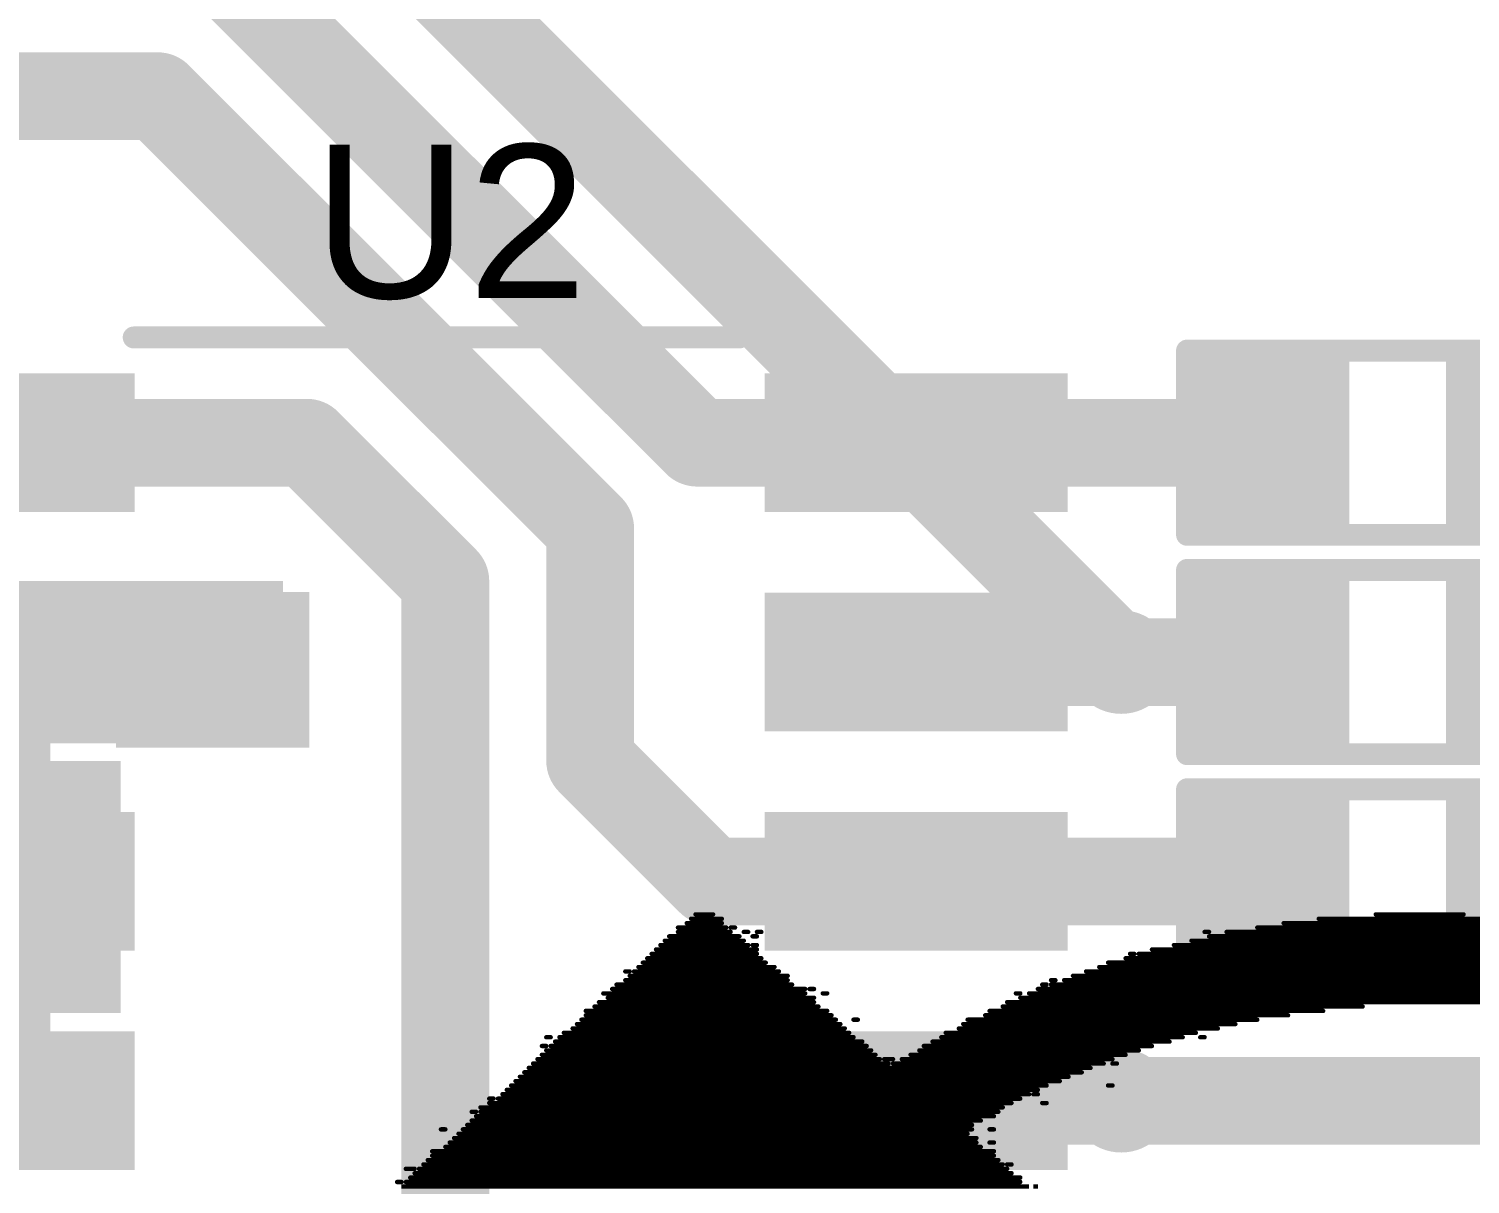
# Model space of a CAD drawing. Header units: millimetres. Extents: x -1.41 to 1.31, y -0.13 to 2.68.
# Drawn here: x -0.1369 to 0.1915, y 2.0545 to 2.3179 of the extents above; entities that cross this region are included whole.
import ezdxf

# ---------------------------------------------------------------- set-up
doc = ezdxf.new("R2010")
doc.units = ezdxf.units.MM
doc.header["$MEASUREMENT"] = 0
for name, color, linetype in [('BottomLayer', 5, 'Continuous'), ('BottomOverlay', 54, 'Continuous'), ('BottomPaste', 16, 'Continuous'), ('BottomSolder', 6, 'Continuous'), ('Mechanical2', 216, 'Continuous'), ('TopLayer', 1, 'Continuous'), ('TopOverlay', 2, 'Continuous'), ('TopPaste', 8, 'Continuous'), ('TopSolder', 216, 'Continuous'), ('ViaHoleLayer', 16, 'Continuous')]:
    doc.layers.add(name, color=color, linetype=linetype)
doc.styles.add('Arial', font='', dxfattribs={"height": 0.2})
doc.styles.get('Arial').set_extended_font_data('Arial')

# ---------------------------------------------------------------- blocks, each defined once
blk = doc.blocks.new('SOIC_8_5')
at = {"layer": 'TopLayer'}
for points in [[(-0.07579, 0.08681), (-0.07579, 0.06319), (-0.13681, 0.06319), (-0.13681, 0.08681)], [(0.13681, 0.08681), (0.13681, 0.06319), (0.07579, 0.06319), (0.07579, 0.08681)], [(-0.07579, 0.03681), (-0.07579, 0.01319), (-0.13681, 0.01319), (-0.13681, 0.03681)], [(0.13681, 0.03681), (0.13681, 0.01319), (0.07579, 0.01319), (0.07579, 0.03681)], [(-0.07579, -0.01319), (-0.07579, -0.03681), (-0.13681, -0.03681), (-0.13681, -0.01319)], [(0.13681, -0.01319), (0.13681, -0.03681), (0.07579, -0.03681), (0.07579, -0.01319)], [(-0.07579, -0.06319), (-0.07579, -0.08681), (-0.13681, -0.08681), (-0.13681, -0.06319)], [(0.13681, -0.06319), (0.13681, -0.08681), (0.07579, -0.08681), (0.07579, -0.06319)]]:
    blk.add_hatch(color=1, dxfattribs=at).paths.add_polyline_path(points)
at = {"layer": 'TopPaste'}
for points in [[(-0.07579, 0.08681), (-0.07579, 0.06319), (-0.13681, 0.06319), (-0.13681, 0.08681)], [(0.13681, 0.08681), (0.13681, 0.06319), (0.07579, 0.06319), (0.07579, 0.08681)], [(-0.07579, 0.03681), (-0.07579, 0.01319), (-0.13681, 0.01319), (-0.13681, 0.03681)], [(0.13681, 0.03681), (0.13681, 0.01319), (0.07579, 0.01319), (0.07579, 0.03681)], [(-0.07579, -0.01319), (-0.07579, -0.03681), (-0.13681, -0.03681), (-0.13681, -0.01319)], [(0.13681, -0.01319), (0.13681, -0.03681), (0.07579, -0.03681), (0.07579, -0.01319)], [(-0.07579, -0.06319), (-0.07579, -0.08681), (-0.13681, -0.08681), (-0.13681, -0.06319)], [(0.13681, -0.06319), (0.13681, -0.08681), (0.07579, -0.08681), (0.07579, -0.06319)]]:
    blk.add_hatch(color=8, dxfattribs=at).paths.add_polyline_path(points)
at = {"layer": 'TopSolder'}
for points in [[(-0.07179, 0.09081), (-0.07179, 0.05919), (-0.14081, 0.05919), (-0.14081, 0.09081)], [(0.14081, 0.09081), (0.14081, 0.05919), (0.07179, 0.05919), (0.07179, 0.09081)], [(-0.07179, 0.04081), (-0.07179, 0.00919), (-0.14081, 0.00919), (-0.14081, 0.04081)], [(0.14081, 0.04081), (0.14081, 0.00919), (0.07179, 0.00919), (0.07179, 0.04081)], [(-0.07179, -0.00919), (-0.07179, -0.04081), (-0.14081, -0.04081), (-0.14081, -0.00919)], [(0.14081, -0.00919), (0.14081, -0.04081), (0.07179, -0.04081), (0.07179, -0.00919)], [(-0.07179, -0.05919), (-0.07179, -0.09081), (-0.14081, -0.09081), (-0.14081, -0.05919)], [(0.14081, -0.05919), (0.14081, -0.09081), (0.07179, -0.09081), (0.07179, -0.05919)]]:
    blk.add_hatch(color=216, dxfattribs=at).paths.add_polyline_path(points)
at = {"layer": 'TopOverlay'}
for points, const_width in [([(-0.1216, 0.1, 1), (-0.1344, 0.1, 1)], 0.01), ([(-0.1369, 0.1, 1), (-0.1319, 0.1, 1)], 0.005), ([(-0.1241, 0.1, 1), (-0.1191, 0.1, 1)], 0.005), ([(-0.07325, 0.099, 1), (-0.07075, 0.099, 1)], 0.0025), ([(0.06475, 0.099, 1), (0.06725, 0.099, 1)], 0.0025), ([(-0.07325, -0.099, 1), (-0.07075, -0.099, 1)], 0.0025), ([(0.06475, -0.099, 1), (0.06725, -0.099, 1)], 0.0025)]:
    blk.add_lwpolyline(points, format="xyb", close=True, dxfattribs=dict(at, const_width=const_width))
at = {"layer": 'TopOverlay', "const_width": 0.005}
for points in [[(-0.072, 0.099), (0.066, 0.099)], [(-0.072, -0.099), (0.066, -0.099)]]:
    blk.add_lwpolyline(points, dxfattribs=at)
blk = doc.blocks.new('R__0603_58')
at = {"layer": 'TopLayer'}
for points in [[(-0.015, 0.0175), (-0.015, -0.0175), (-0.045, -0.0175), (-0.045, 0.0175)], [(0.045, 0.0175), (0.045, -0.0175), (0.015, -0.0175), (0.015, 0.0175)]]:
    blk.add_hatch(color=1, dxfattribs=at).paths.add_polyline_path(points)
at = {"layer": 'TopPaste'}
for points in [[(-0.015, 0.0175), (-0.015, -0.0175), (-0.045, -0.0175), (-0.045, 0.0175)], [(0.045, 0.0175), (0.045, -0.0175), (0.015, -0.0175), (0.015, 0.0175)]]:
    blk.add_hatch(color=8, dxfattribs=at).paths.add_polyline_path(points)
at = {"layer": 'TopSolder'}
for points in [[(-0.011, 0.0215), (-0.011, -0.0215), (-0.049, -0.0215), (-0.049, 0.0215)], [(0.049, 0.0215), (0.049, -0.0215), (0.011, -0.0215), (0.011, 0.0215)]]:
    blk.add_hatch(color=216, dxfattribs=at).paths.add_polyline_path(points)
at = {"layer": 'TopOverlay', "const_width": 0.005}
for points in [[(0.048, 0.021), (-0.048, 0.021)], [(-0.048, 0.021), (-0.048, -0.021)], [(0.048, 0.021), (0.048, -0.021)], [(0.048, -0.021), (-0.048, -0.021)]]:
    blk.add_lwpolyline(points, dxfattribs=at)
at = {"layer": 'TopOverlay', "const_width": 0.0025}
for points in [[(-0.04925, 0.021, 1), (-0.04675, 0.021, 1)], [(-0.04925, 0.021, 1), (-0.04675, 0.021, 1)], [(0.04675, 0.021, 1), (0.04925, 0.021, 1)], [(0.04675, 0.021, 1), (0.04925, 0.021, 1)], [(-0.04925, -0.021, 1), (-0.04675, -0.021, 1)], [(-0.04925, -0.021, 1), (-0.04675, -0.021, 1)], [(0.04675, -0.021, 1), (0.04925, -0.021, 1)], [(0.04675, -0.021, 1), (0.04925, -0.021, 1)]]:
    blk.add_lwpolyline(points, format="xyb", close=True, dxfattribs=at)
blk = doc.blocks.new('R__0603_59')
at = {"layer": 'TopLayer'}
for points in [[(-0.015, 0.0175), (-0.015, -0.0175), (-0.045, -0.0175), (-0.045, 0.0175)], [(0.045, 0.0175), (0.045, -0.0175), (0.015, -0.0175), (0.015, 0.0175)]]:
    blk.add_hatch(color=1, dxfattribs=at).paths.add_polyline_path(points)
at = {"layer": 'TopPaste'}
for points in [[(-0.015, 0.0175), (-0.015, -0.0175), (-0.045, -0.0175), (-0.045, 0.0175)], [(0.045, 0.0175), (0.045, -0.0175), (0.015, -0.0175), (0.015, 0.0175)]]:
    blk.add_hatch(color=8, dxfattribs=at).paths.add_polyline_path(points)
at = {"layer": 'TopSolder'}
for points in [[(-0.011, 0.0215), (-0.011, -0.0215), (-0.049, -0.0215), (-0.049, 0.0215)], [(0.049, 0.0215), (0.049, -0.0215), (0.011, -0.0215), (0.011, 0.0215)]]:
    blk.add_hatch(color=216, dxfattribs=at).paths.add_polyline_path(points)
at = {"layer": 'TopOverlay', "const_width": 0.005}
for points in [[(-0.048, 0.021), (-0.048, -0.021)], [(0.048, 0.021), (-0.048, 0.021)], [(0.048, 0.021), (0.048, -0.021)], [(0.048, -0.021), (-0.048, -0.021)]]:
    blk.add_lwpolyline(points, dxfattribs=at)
at = {"layer": 'TopOverlay', "const_width": 0.0025}
for points in [[(-0.04925, 0.021, 1), (-0.04675, 0.021, 1)], [(-0.04925, 0.021, 1), (-0.04675, 0.021, 1)], [(0.04675, 0.021, 1), (0.04925, 0.021, 1)], [(0.04675, 0.021, 1), (0.04925, 0.021, 1)], [(-0.04925, -0.021, 1), (-0.04675, -0.021, 1)], [(-0.04925, -0.021, 1), (-0.04675, -0.021, 1)], [(0.04675, -0.021, 1), (0.04925, -0.021, 1)], [(0.04675, -0.021, 1), (0.04925, -0.021, 1)]]:
    blk.add_lwpolyline(points, format="xyb", close=True, dxfattribs=at)
blk = doc.blocks.new('R__0603_73')
at = {"layer": 'TopLayer'}
for points in [[(-0.015, 0.0175), (-0.015, -0.0175), (-0.045, -0.0175), (-0.045, 0.0175)], [(0.045, 0.0175), (0.045, -0.0175), (0.015, -0.0175), (0.015, 0.0175)]]:
    blk.add_hatch(color=1, dxfattribs=at).paths.add_polyline_path(points)
at = {"layer": 'TopPaste'}
for points in [[(-0.015, 0.0175), (-0.015, -0.0175), (-0.045, -0.0175), (-0.045, 0.0175)], [(0.045, 0.0175), (0.045, -0.0175), (0.015, -0.0175), (0.015, 0.0175)]]:
    blk.add_hatch(color=8, dxfattribs=at).paths.add_polyline_path(points)
at = {"layer": 'TopSolder'}
for points in [[(-0.011, 0.0215), (-0.011, -0.0215), (-0.049, -0.0215), (-0.049, 0.0215)], [(0.049, 0.0215), (0.049, -0.0215), (0.011, -0.0215), (0.011, 0.0215)]]:
    blk.add_hatch(color=216, dxfattribs=at).paths.add_polyline_path(points)
at = {"layer": 'TopOverlay', "const_width": 0.005}
for points in [[(-0.048, 0.021), (0.048, 0.021)], [(-0.048, -0.021), (-0.048, 0.021)], [(0.048, -0.021), (0.048, 0.021)], [(-0.048, -0.021), (0.048, -0.021)]]:
    blk.add_lwpolyline(points, dxfattribs=at)
at = {"layer": 'TopOverlay', "const_width": 0.0025}
for points in [[(-0.04925, 0.021, 1), (-0.04675, 0.021, 1)], [(-0.04925, 0.021, 1), (-0.04675, 0.021, 1)], [(0.04675, 0.021, 1), (0.04925, 0.021, 1)], [(0.04675, 0.021, 1), (0.04925, 0.021, 1)], [(-0.04925, -0.021, 1), (-0.04675, -0.021, 1)], [(-0.04925, -0.021, 1), (-0.04675, -0.021, 1)], [(0.04675, -0.021, 1), (0.04925, -0.021, 1)], [(0.04675, -0.021, 1), (0.04925, -0.021, 1)]]:
    blk.add_lwpolyline(points, format="xyb", close=True, dxfattribs=at)
blk = doc.blocks.new('SOD_923_B_79')
at = {"layer": 'BottomLayer'}
for points in [[(-0.00945, -0.00531), (-0.02362, -0.00531), (-0.02362, 0.00531), (-0.00945, 0.00531)], [(0.02362, -0.00531), (0.00945, -0.00531), (0.00945, 0.00531), (0.02362, 0.00531)]]:
    blk.add_hatch(color=5, dxfattribs=at).paths.add_polyline_path(points)
at = {"layer": 'BottomOverlay'}
for points in [[(-0.04401, 0.007), (-0.01701, 0.007), (-0.01701, 0.017), (-0.04401, 0.017)], [(-0.04401, -0.017), (-0.02501, -0.017), (-0.02501, 0.017), (-0.04401, 0.017)], [(-0.04401, -0.017), (-0.01701, -0.017), (-0.01701, -0.007), (-0.04401, -0.007)]]:
    blk.add_hatch(color=54, dxfattribs=at).paths.add_polyline_path(points)
at = {"layer": 'BottomPaste'}
for points in [[(-0.00945, -0.00531), (-0.02362, -0.00531), (-0.02362, 0.00531), (-0.00945, 0.00531)], [(0.02362, -0.00531), (0.00945, -0.00531), (0.00945, 0.00531), (0.02362, 0.00531)]]:
    blk.add_hatch(color=16, dxfattribs=at).paths.add_polyline_path(points)
at = {"layer": 'BottomSolder'}
for points in [[(-0.00545, -0.00931), (-0.02762, -0.00931), (-0.02762, 0.00931), (-0.00545, 0.00931)], [(0.02762, -0.00931), (0.00545, -0.00931), (0.00545, 0.00931), (0.02762, 0.00931)]]:
    blk.add_hatch(color=6, dxfattribs=at).paths.add_polyline_path(points)
at = {"layer": 'BottomOverlay', "const_width": 0.005}
for points in [[(-0.019, 0.015), (0.017, 0.015)], [(0.017, 0.009), (0.017, 0.015)], [(0.018, -0.015), (0.018, -0.009)], [(-0.019, -0.015), (0.018, -0.015)]]:
    blk.add_lwpolyline(points, dxfattribs=at)
at = {"layer": 'BottomOverlay', "const_width": 0.0025}
for points in [[(-0.02025, 0.015, 1), (-0.01775, 0.015, 1)], [(0.01575, 0.015, 1), (0.01825, 0.015, 1)], [(0.01575, 0.015, 1), (0.01825, 0.015, 1)], [(0.01575, 0.009, 1), (0.01825, 0.009, 1)], [(0.01675, -0.009, 1), (0.01925, -0.009, 1)], [(-0.02025, -0.015, 1), (-0.01775, -0.015, 1)], [(0.01675, -0.015, 1), (0.01925, -0.015, 1)], [(0.01675, -0.015, 1), (0.01925, -0.015, 1)]]:
    blk.add_lwpolyline(points, format="xyb", close=True, dxfattribs=at)

msp = doc.modelspace()

# ---------------------------------------------------------------- hatches: boundary and pattern name
at = {"layer": 'BottomLayer'}
for points in [[(-0.275, 2.08653), (-0.132, 2.08653), (-0.132, 2.18953), (-0.275, 2.18953)], [(-0.117, 2.154), (-0.073, 2.154), (-0.073, 2.18953), (-0.117, 2.18953)]]:
    msp.add_hatch(color=5, dxfattribs=at).paths.add_polyline_path(points)
h = msp.add_hatch(color=5, dxfattribs=at)
edge = h.paths.add_edge_path()
edge.add_arc((-0.093, 2.17353), 0.01181, 0, 360)
h = msp.add_hatch(color=5, dxfattribs=at)
edge = h.paths.add_edge_path()
edge.add_arc((0.112, 2.17353), 0.01181, 0, 360)
h = msp.add_hatch(color=5, dxfattribs=at)
edge = h.paths.add_edge_path()
edge.add_arc((0.112, 2.07353), 0.01181, 0, 360)
at = {"layer": 'TopLayer'}
for points in [[(-0.079, 2.192), (-0.243, 2.192), (-0.243, 2.15806), (-0.079, 2.15806)], [(-0.313, 2.09353), (-0.116, 2.09353), (-0.116, 2.151), (-0.313, 2.151)]]:
    msp.add_hatch(color=1, dxfattribs=at).paths.add_polyline_path(points)
h = msp.add_hatch(color=1, dxfattribs=at)
edge = h.paths.add_edge_path()
edge.add_arc((-0.093, 2.17353), 0.01181, 0, 360)
h = msp.add_hatch(color=1, dxfattribs=at)
edge = h.paths.add_edge_path()
edge.add_arc((0.112, 2.17353), 0.01181, 0, 360)
h = msp.add_hatch(color=1, dxfattribs=at)
edge = h.paths.add_edge_path()
edge.add_arc((0.112, 2.07353), 0.01181, 0, 360)
at = {"layer": 'ViaHoleLayer'}
h = msp.add_hatch(color=16, dxfattribs=at)
edge = h.paths.add_edge_path()
edge.add_arc((-0.093, 2.17353), 0.00591, 0, 360)
h = msp.add_hatch(color=16, dxfattribs=at)
edge = h.paths.add_edge_path()
edge.add_arc((0.112, 2.17353), 0.00591, 0, 360)
h = msp.add_hatch(color=16, dxfattribs=at)
edge = h.paths.add_edge_path()
edge.add_arc((0.112, 2.07353), 0.00591, 0, 360)

# ---------------------------------------------------------------- linework, layer by layer
at = {"layer": 'BottomLayer', "const_width": 0.02}
for points in [[(-0.054, 2.33953), (0.112, 2.17353)], [(0.112, 2.07353), (0.36053, 2.07353)]]:
    msp.add_lwpolyline(points, dxfattribs=at)
at = {"layer": 'BottomLayer', "const_width": 0.01}
for points in [[(0.107, 2.17353, 1), (0.117, 2.17353, 1)], [(0.107, 2.07353, 1), (0.117, 2.07353, 1)]]:
    msp.add_lwpolyline(points, format="xyb", close=True, dxfattribs=at)
at = {"layer": 'BottomOverlay', "const_width": 0.001}
for points in [[(0.014, 2.115), (0.021, 2.115)], [(0.015, 2.116), (0.019, 2.116)], [(0.157, 2.115), (0.203, 2.115)], [(0.17, 2.116), (0.19, 2.116)], [(0.011, 2.113), (0.022, 2.113)], [(0.011, 2.112), (0.023, 2.112)], [(0.013, 2.114), (0.021, 2.114)], [(0.023, 2.113), (0.024, 2.113)], [(0.026, 2.112), (0.027, 2.112)], [(0.029, 2.112), (0.03, 2.112)], [(0.131, 2.112), (0.132, 2.112)], [(0.136, 2.112), (0.224, 2.112)], [(0.143, 2.113), (0.217, 2.113)], [(0.149, 2.114), (0.211, 2.114)], [(0.006, 2.108), (0.029, 2.108)], [(0.007, 2.109), (0.027, 2.109)], [(0.008, 2.11), (0.026, 2.11)], [(0.009, 2.111), (0.025, 2.111)], [(0.028, 2.111), (0.029, 2.111)], [(0.028, 2.109), (0.029, 2.109)], [(0.119, 2.108), (0.241, 2.108)], [(0.124, 2.109), (0.237, 2.109)], [(0.128, 2.11), (0.233, 2.11)], [(0.132, 2.111), (0.229, 2.111)], [(0.003, 2.105), (0.031, 2.105)], [(0.004, 2.106), (0.03, 2.106)], [(0.005, 2.107), (0.029, 2.107)], [(0.109, 2.105), (0.251, 2.105)], [(0.113, 2.106), (0.248, 2.106)], [(0.114, 2.107), (0.115, 2.107)], [(0.116, 2.107), (0.245, 2.107)], [(-0.001, 2.103), (0, 2.103)], [(0, 2.102), (0.036, 2.102)], [(0.001, 2.103), (0.034, 2.103)], [(0.002, 2.104), (0.033, 2.104)], [(0.101, 2.102), (0.259, 2.102)], [(0.104, 2.103), (0.257, 2.103)], [(0.107, 2.104), (0.255, 2.104)], [(-0.006, 2.098), (0.04, 2.098)], [(-0.004, 2.099), (0.04, 2.099)], [(-0.003, 2.1), (0.037, 2.1)], [(-0.001, 2.101), (0.036, 2.101)], [(0.041, 2.099), (0.042, 2.099)], [(0.044, 2.098), (0.045, 2.098)], [(0.088, 2.098), (0.089, 2.098)], [(0.091, 2.098), (0.27, 2.098)], [(0.093, 2.099), (0.268, 2.099)], [(0.094, 2.1), (0.095, 2.1)], [(0.096, 2.101), (0.097, 2.101)], [(0.096, 2.1), (0.265, 2.1)], [(0.099, 2.101), (0.262, 2.101)], [(-0.008, 2.095), (0.043, 2.095)], [(-0.007, 2.096), (0.042, 2.096)], [(-0.005, 2.097), (0.042, 2.097)], [(0.085, 2.095), (0.167, 2.095)], [(0.086, 2.096), (0.275, 2.096)], [(0.089, 2.097), (0.272, 2.097)], [(-0.011, 2.092), (0.047, 2.092)], [(-0.01, 2.094), (0.045, 2.094)], [(-0.01, 2.093), (0.046, 2.093)], [(0.051, 2.092), (0.052, 2.092)], [(0.077, 2.092), (0.143, 2.092)], [(0.081, 2.093), (0.15, 2.093)], [(0.082, 2.094), (0.158, 2.094)], [(-0.015, 2.089), (0.05, 2.089)], [(-0.013, 2.09), (0.049, 2.09)], [(-0.012, 2.091), (0.048, 2.091)], [(0.072, 2.089), (0.129, 2.089)], [(0.075, 2.09), (0.134, 2.09)], [(0.076, 2.091), (0.138, 2.091)], [(-0.02, 2.086), (-0.019, 2.086)], [(-0.019, 2.088), (-0.018, 2.088)], [(-0.019, 2.085), (0.055, 2.085)], [(-0.018, 2.086), (0.054, 2.086)], [(-0.017, 2.087), (0.053, 2.087)], [(-0.016, 2.088), (0.051, 2.088)], [(0.066, 2.085), (0.116, 2.085)], [(0.067, 2.086), (0.119, 2.086)], [(0.069, 2.087), (0.123, 2.087)], [(0.071, 2.088), (0.126, 2.088)], [(0.13, 2.088), (0.131, 2.088)], [(-0.022, 2.082), (0.059, 2.082)], [(-0.021, 2.083), (0.057, 2.083)], [(-0.02, 2.084), (0.056, 2.084)], [(0.058, 2.083), (0.06, 2.083)], [(0.06, 2.082), (0.108, 2.082)], [(0.062, 2.083), (0.11, 2.083)], [(0.064, 2.084), (0.113, 2.084)], [(0.11, 2.082), (0.111, 2.082)], [(-0.025, 2.079), (0.1, 2.079)], [(-0.024, 2.08), (0.103, 2.08)], [(-0.023, 2.081), (0.105, 2.081)], [(-0.029, 2.075), (0.091, 2.075)], [(-0.028, 2.076), (0.093, 2.076)], [(-0.027, 2.077), (0.095, 2.077)], [(-0.026, 2.078), (0.098, 2.078)], [(0.092, 2.075), (0.093, 2.075)], [(0.109, 2.077), (0.11, 2.077)], [(-0.034, 2.072), (0.085, 2.072)], [(-0.032, 2.074), (-0.031, 2.074)], [(-0.032, 2.073), (0.087, 2.073)], [(-0.03, 2.074), (0.089, 2.074)], [(0.094, 2.073), (0.095, 2.073)], [(-0.036, 2.071), (-0.035, 2.071)], [(-0.036, 2.069), (0.08, 2.069)], [(-0.035, 2.07), (0.083, 2.07)], [(-0.034, 2.071), (0.084, 2.071)], [(-0.043, 2.067), (-0.042, 2.067)], [(-0.039, 2.066), (0.077, 2.066)], [(-0.038, 2.067), (0.078, 2.067)], [(-0.037, 2.068), (0.078, 2.068)], [(0.082, 2.067), (0.083, 2.067)], [(-0.045, 2.062), (0.083, 2.062)], [(-0.042, 2.063), (0.08, 2.063)], [(-0.041, 2.064), (0.079, 2.064)], [(-0.04, 2.065), (0.079, 2.065)], [(0.082, 2.064), (0.083, 2.064)], [(-0.047, 2.059), (0.085, 2.059)], [(-0.046, 2.06), (0.084, 2.06)], [(-0.045, 2.061), (0.083, 2.061)], [(0.086, 2.059), (0.087, 2.059)], [(-0.051, 2.058), (-0.049, 2.058)], [(-0.05, 2.056), (0.089, 2.056)], [(-0.049, 2.057), (0.087, 2.057)], [(-0.048, 2.058), (0.086, 2.058)], [(-0.053, 2.055), (-0.052, 2.055)], [(-0.052, 2.054), (0.091, 2.054)], [(-0.051, 2.055), (0.089, 2.055)], [(0.092, 2.054), (0.093, 2.054)]]:
    msp.add_lwpolyline(points, dxfattribs=at)
at = {"layer": 'BottomOverlay', "const_width": 0.0005}
for points in [[(0.01375, 2.115, 1), (0.01425, 2.115, 1)], [(0.01475, 2.116, 1), (0.01525, 2.116, 1)], [(0.01875, 2.116, 1), (0.01925, 2.116, 1)], [(0.02075, 2.115, 1), (0.02125, 2.115, 1)], [(0.15675, 2.115, 1), (0.15725, 2.115, 1)], [(0.16975, 2.116, 1), (0.17025, 2.116, 1)], [(0.18975, 2.116, 1), (0.19025, 2.116, 1)], [(0.01075, 2.113, 1), (0.01125, 2.113, 1)], [(0.01075, 2.112, 1), (0.01125, 2.112, 1)], [(0.01275, 2.114, 1), (0.01325, 2.114, 1)], [(0.02075, 2.114, 1), (0.02125, 2.114, 1)], [(0.02175, 2.113, 1), (0.02225, 2.113, 1)], [(0.02275, 2.113, 1), (0.02325, 2.113, 1)], [(0.02275, 2.112, 1), (0.02325, 2.112, 1)], [(0.02375, 2.113, 1), (0.02425, 2.113, 1)], [(0.02575, 2.112, 1), (0.02625, 2.112, 1)], [(0.02675, 2.112, 1), (0.02725, 2.112, 1)], [(0.02875, 2.112, 1), (0.02925, 2.112, 1)], [(0.02975, 2.112, 1), (0.03025, 2.112, 1)], [(0.13075, 2.112, 1), (0.13125, 2.112, 1)], [(0.13175, 2.112, 1), (0.13225, 2.112, 1)], [(0.13575, 2.112, 1), (0.13625, 2.112, 1)], [(0.14275, 2.113, 1), (0.14325, 2.113, 1)], [(0.14875, 2.114, 1), (0.14925, 2.114, 1)], [(0.00575, 2.108, 1), (0.00625, 2.108, 1)], [(0.00675, 2.109, 1), (0.00725, 2.109, 1)], [(0.00775, 2.11, 1), (0.00825, 2.11, 1)], [(0.00875, 2.111, 1), (0.00925, 2.111, 1)], [(0.02475, 2.111, 1), (0.02525, 2.111, 1)], [(0.02575, 2.11, 1), (0.02625, 2.11, 1)], [(0.02675, 2.109, 1), (0.02725, 2.109, 1)], [(0.02775, 2.111, 1), (0.02825, 2.111, 1)], [(0.02775, 2.109, 1), (0.02825, 2.109, 1)], [(0.02875, 2.111, 1), (0.02925, 2.111, 1)], [(0.02875, 2.109, 1), (0.02925, 2.109, 1)], [(0.02875, 2.108, 1), (0.02925, 2.108, 1)], [(0.11875, 2.108, 1), (0.11925, 2.108, 1)], [(0.12375, 2.109, 1), (0.12425, 2.109, 1)], [(0.12775, 2.11, 1), (0.12825, 2.11, 1)], [(0.13175, 2.111, 1), (0.13225, 2.111, 1)], [(0.00275, 2.105, 1), (0.00325, 2.105, 1)], [(0.00375, 2.106, 1), (0.00425, 2.106, 1)], [(0.00475, 2.107, 1), (0.00525, 2.107, 1)], [(0.02875, 2.107, 1), (0.02925, 2.107, 1)], [(0.02975, 2.106, 1), (0.03025, 2.106, 1)], [(0.03075, 2.105, 1), (0.03125, 2.105, 1)], [(0.10875, 2.105, 1), (0.10925, 2.105, 1)], [(0.11275, 2.106, 1), (0.11325, 2.106, 1)], [(0.11375, 2.107, 1), (0.11425, 2.107, 1)], [(0.11475, 2.107, 1), (0.11525, 2.107, 1)], [(0.11575, 2.107, 1), (0.11625, 2.107, 1)], [(-0.00125, 2.103, 1), (-0.00075, 2.103, 1)], [(-0.00025, 2.103, 1), (0.00025, 2.103, 1)], [(-0.00025, 2.102, 1), (0.00025, 2.102, 1)], [(0.00075, 2.103, 1), (0.00125, 2.103, 1)], [(0.00175, 2.104, 1), (0.00225, 2.104, 1)], [(0.03275, 2.104, 1), (0.03325, 2.104, 1)], [(0.03375, 2.103, 1), (0.03425, 2.103, 1)], [(0.03575, 2.102, 1), (0.03625, 2.102, 1)], [(0.10075, 2.102, 1), (0.10125, 2.102, 1)], [(0.10375, 2.103, 1), (0.10425, 2.103, 1)], [(0.10675, 2.104, 1), (0.10725, 2.104, 1)], [(-0.00625, 2.098, 1), (-0.00575, 2.098, 1)], [(-0.00425, 2.099, 1), (-0.00375, 2.099, 1)], [(-0.00325, 2.1, 1), (-0.00275, 2.1, 1)], [(-0.00125, 2.101, 1), (-0.00075, 2.101, 1)], [(0.03575, 2.101, 1), (0.03625, 2.101, 1)], [(0.03675, 2.1, 1), (0.03725, 2.1, 1)], [(0.03975, 2.099, 1), (0.04025, 2.099, 1)], [(0.03975, 2.098, 1), (0.04025, 2.098, 1)], [(0.04075, 2.099, 1), (0.04125, 2.099, 1)], [(0.04175, 2.099, 1), (0.04225, 2.099, 1)], [(0.04375, 2.098, 1), (0.04425, 2.098, 1)], [(0.04475, 2.098, 1), (0.04525, 2.098, 1)], [(0.08775, 2.098, 1), (0.08825, 2.098, 1)], [(0.08875, 2.098, 1), (0.08925, 2.098, 1)], [(0.09075, 2.098, 1), (0.09125, 2.098, 1)], [(0.09275, 2.099, 1), (0.09325, 2.099, 1)], [(0.09375, 2.1, 1), (0.09425, 2.1, 1)], [(0.09475, 2.1, 1), (0.09525, 2.1, 1)], [(0.09575, 2.101, 1), (0.09625, 2.101, 1)], [(0.09575, 2.1, 1), (0.09625, 2.1, 1)], [(0.09675, 2.101, 1), (0.09725, 2.101, 1)], [(0.09875, 2.101, 1), (0.09925, 2.101, 1)], [(-0.00825, 2.095, 1), (-0.00775, 2.095, 1)], [(-0.00725, 2.096, 1), (-0.00675, 2.096, 1)], [(-0.00525, 2.097, 1), (-0.00475, 2.097, 1)], [(0.04175, 2.097, 1), (0.04225, 2.097, 1)], [(0.04175, 2.096, 1), (0.04225, 2.096, 1)], [(0.04275, 2.095, 1), (0.04325, 2.095, 1)], [(0.08475, 2.095, 1), (0.08525, 2.095, 1)], [(0.08575, 2.096, 1), (0.08625, 2.096, 1)], [(0.08875, 2.097, 1), (0.08925, 2.097, 1)], [(0.16675, 2.095, 1), (0.16725, 2.095, 1)], [(-0.01125, 2.092, 1), (-0.01075, 2.092, 1)], [(-0.01025, 2.094, 1), (-0.00975, 2.094, 1)], [(-0.01025, 2.093, 1), (-0.00975, 2.093, 1)], [(0.04475, 2.094, 1), (0.04525, 2.094, 1)], [(0.04575, 2.093, 1), (0.04625, 2.093, 1)], [(0.04675, 2.092, 1), (0.04725, 2.092, 1)], [(0.05075, 2.092, 1), (0.05125, 2.092, 1)], [(0.05175, 2.092, 1), (0.05225, 2.092, 1)], [(0.07675, 2.092, 1), (0.07725, 2.092, 1)], [(0.08075, 2.093, 1), (0.08125, 2.093, 1)], [(0.08175, 2.094, 1), (0.08225, 2.094, 1)], [(0.14275, 2.092, 1), (0.14325, 2.092, 1)], [(0.14975, 2.093, 1), (0.15025, 2.093, 1)], [(0.15775, 2.094, 1), (0.15825, 2.094, 1)], [(-0.01525, 2.089, 1), (-0.01475, 2.089, 1)], [(-0.01325, 2.09, 1), (-0.01275, 2.09, 1)], [(-0.01225, 2.091, 1), (-0.01175, 2.091, 1)], [(0.04775, 2.091, 1), (0.04825, 2.091, 1)], [(0.04875, 2.09, 1), (0.04925, 2.09, 1)], [(0.04975, 2.089, 1), (0.05025, 2.089, 1)], [(0.07175, 2.089, 1), (0.07225, 2.089, 1)], [(0.07475, 2.09, 1), (0.07525, 2.09, 1)], [(0.07575, 2.091, 1), (0.07625, 2.091, 1)], [(0.12875, 2.089, 1), (0.12925, 2.089, 1)], [(0.13375, 2.09, 1), (0.13425, 2.09, 1)], [(0.13775, 2.091, 1), (0.13825, 2.091, 1)], [(-0.02025, 2.086, 1), (-0.01975, 2.086, 1)], [(-0.01925, 2.088, 1), (-0.01875, 2.088, 1)], [(-0.01925, 2.086, 1), (-0.01875, 2.086, 1)], [(-0.01925, 2.085, 1), (-0.01875, 2.085, 1)], [(-0.01825, 2.088, 1), (-0.01775, 2.088, 1)], [(-0.01825, 2.086, 1), (-0.01775, 2.086, 1)], [(-0.01725, 2.087, 1), (-0.01675, 2.087, 1)], [(-0.01625, 2.088, 1), (-0.01575, 2.088, 1)], [(0.05075, 2.088, 1), (0.05125, 2.088, 1)], [(0.05275, 2.087, 1), (0.05325, 2.087, 1)], [(0.05375, 2.086, 1), (0.05425, 2.086, 1)], [(0.05475, 2.085, 1), (0.05525, 2.085, 1)], [(0.06575, 2.085, 1), (0.06625, 2.085, 1)], [(0.06675, 2.086, 1), (0.06725, 2.086, 1)], [(0.06875, 2.087, 1), (0.06925, 2.087, 1)], [(0.07075, 2.088, 1), (0.07125, 2.088, 1)], [(0.11575, 2.085, 1), (0.11625, 2.085, 1)], [(0.11875, 2.086, 1), (0.11925, 2.086, 1)], [(0.12275, 2.087, 1), (0.12325, 2.087, 1)], [(0.12575, 2.088, 1), (0.12625, 2.088, 1)], [(0.12975, 2.088, 1), (0.13025, 2.088, 1)], [(0.13075, 2.088, 1), (0.13125, 2.088, 1)], [(-0.02225, 2.082, 1), (-0.02175, 2.082, 1)], [(-0.02125, 2.083, 1), (-0.02075, 2.083, 1)], [(-0.02025, 2.084, 1), (-0.01975, 2.084, 1)], [(0.05575, 2.084, 1), (0.05625, 2.084, 1)], [(0.05675, 2.083, 1), (0.05725, 2.083, 1)], [(0.05775, 2.083, 1), (0.05825, 2.083, 1)], [(0.05875, 2.082, 1), (0.05925, 2.082, 1)], [(0.05975, 2.083, 1), (0.06025, 2.083, 1)], [(0.05975, 2.082, 1), (0.06025, 2.082, 1)], [(0.06175, 2.083, 1), (0.06225, 2.083, 1)], [(0.06375, 2.084, 1), (0.06425, 2.084, 1)], [(0.10775, 2.082, 1), (0.10825, 2.082, 1)], [(0.10975, 2.083, 1), (0.11025, 2.083, 1)], [(0.10975, 2.082, 1), (0.11025, 2.082, 1)], [(0.11075, 2.082, 1), (0.11125, 2.082, 1)], [(0.11275, 2.084, 1), (0.11325, 2.084, 1)], [(-0.02525, 2.079, 1), (-0.02475, 2.079, 1)], [(-0.02425, 2.08, 1), (-0.02375, 2.08, 1)], [(-0.02325, 2.081, 1), (-0.02275, 2.081, 1)], [(0.09975, 2.079, 1), (0.10025, 2.079, 1)], [(0.10275, 2.08, 1), (0.10325, 2.08, 1)], [(0.10475, 2.081, 1), (0.10525, 2.081, 1)], [(-0.02925, 2.075, 1), (-0.02875, 2.075, 1)], [(-0.02825, 2.076, 1), (-0.02775, 2.076, 1)], [(-0.02725, 2.077, 1), (-0.02675, 2.077, 1)], [(-0.02625, 2.078, 1), (-0.02575, 2.078, 1)], [(0.09075, 2.075, 1), (0.09125, 2.075, 1)], [(0.09175, 2.075, 1), (0.09225, 2.075, 1)], [(0.09275, 2.076, 1), (0.09325, 2.076, 1)], [(0.09275, 2.075, 1), (0.09325, 2.075, 1)], [(0.09475, 2.077, 1), (0.09525, 2.077, 1)], [(0.09775, 2.078, 1), (0.09825, 2.078, 1)], [(0.10875, 2.077, 1), (0.10925, 2.077, 1)], [(0.10975, 2.077, 1), (0.11025, 2.077, 1)], [(-0.03425, 2.072, 1), (-0.03375, 2.072, 1)], [(-0.03225, 2.074, 1), (-0.03175, 2.074, 1)], [(-0.03225, 2.073, 1), (-0.03175, 2.073, 1)], [(-0.03125, 2.074, 1), (-0.03075, 2.074, 1)], [(-0.03025, 2.074, 1), (-0.02975, 2.074, 1)], [(0.08475, 2.072, 1), (0.08525, 2.072, 1)], [(0.08675, 2.073, 1), (0.08725, 2.073, 1)], [(0.08875, 2.074, 1), (0.08925, 2.074, 1)], [(0.09375, 2.073, 1), (0.09425, 2.073, 1)], [(0.09475, 2.073, 1), (0.09525, 2.073, 1)], [(-0.03625, 2.071, 1), (-0.03575, 2.071, 1)], [(-0.03625, 2.069, 1), (-0.03575, 2.069, 1)], [(-0.03525, 2.071, 1), (-0.03475, 2.071, 1)], [(-0.03525, 2.07, 1), (-0.03475, 2.07, 1)], [(-0.03425, 2.071, 1), (-0.03375, 2.071, 1)], [(0.07975, 2.069, 1), (0.08025, 2.069, 1)], [(0.08275, 2.07, 1), (0.08325, 2.07, 1)], [(0.08375, 2.071, 1), (0.08425, 2.071, 1)], [(-0.04325, 2.067, 1), (-0.04275, 2.067, 1)], [(-0.04225, 2.067, 1), (-0.04175, 2.067, 1)], [(-0.03925, 2.066, 1), (-0.03875, 2.066, 1)], [(-0.03825, 2.067, 1), (-0.03775, 2.067, 1)], [(-0.03725, 2.068, 1), (-0.03675, 2.068, 1)], [(0.07675, 2.066, 1), (0.07725, 2.066, 1)], [(0.07775, 2.068, 1), (0.07825, 2.068, 1)], [(0.07775, 2.067, 1), (0.07825, 2.067, 1)], [(0.08175, 2.067, 1), (0.08225, 2.067, 1)], [(0.08275, 2.067, 1), (0.08325, 2.067, 1)], [(-0.04525, 2.062, 1), (-0.04475, 2.062, 1)], [(-0.04225, 2.063, 1), (-0.04175, 2.063, 1)], [(-0.04125, 2.064, 1), (-0.04075, 2.064, 1)], [(-0.04025, 2.065, 1), (-0.03975, 2.065, 1)], [(0.07875, 2.065, 1), (0.07925, 2.065, 1)], [(0.07875, 2.064, 1), (0.07925, 2.064, 1)], [(0.07975, 2.063, 1), (0.08025, 2.063, 1)], [(0.08175, 2.064, 1), (0.08225, 2.064, 1)], [(0.08275, 2.064, 1), (0.08325, 2.064, 1)], [(0.08275, 2.062, 1), (0.08325, 2.062, 1)], [(-0.04725, 2.059, 1), (-0.04675, 2.059, 1)], [(-0.04625, 2.06, 1), (-0.04575, 2.06, 1)], [(-0.04525, 2.061, 1), (-0.04475, 2.061, 1)], [(0.08275, 2.061, 1), (0.08325, 2.061, 1)], [(0.08375, 2.06, 1), (0.08425, 2.06, 1)], [(0.08475, 2.059, 1), (0.08525, 2.059, 1)], [(0.08575, 2.059, 1), (0.08625, 2.059, 1)], [(0.08675, 2.059, 1), (0.08725, 2.059, 1)], [(-0.05125, 2.058, 1), (-0.05075, 2.058, 1)], [(-0.05025, 2.056, 1), (-0.04975, 2.056, 1)], [(-0.04925, 2.058, 1), (-0.04875, 2.058, 1)], [(-0.04925, 2.057, 1), (-0.04875, 2.057, 1)], [(-0.04825, 2.058, 1), (-0.04775, 2.058, 1)], [(0.08575, 2.058, 1), (0.08625, 2.058, 1)], [(0.08675, 2.057, 1), (0.08725, 2.057, 1)], [(0.08875, 2.056, 1), (0.08925, 2.056, 1)], [(-0.05325, 2.055, 1), (-0.05275, 2.055, 1)], [(-0.05225, 2.055, 1), (-0.05175, 2.055, 1)], [(-0.05125, 2.055, 1), (-0.05075, 2.055, 1)], [(0.08875, 2.055, 1), (0.08925, 2.055, 1)]]:
    msp.add_lwpolyline(points, format="xyb", close=True, dxfattribs=at)
at = {"layer": 'Mechanical2', "const_width": 0.015}
msp.add_lwpolyline([(1.30453, 0.77794, -5.376897), (1.30384, 1.78291)], format="xyb", dxfattribs=at)
at = {"layer": 'TopLayer'}
for points, const_width in [([(-0.13563, 2.37453), (0.01537, 2.22353)], 0.02), ([(-0.48547, 2.30253), (-0.10753, 2.30253)], 0.02), ([(-0.10753, 2.30253), (-0.009, 2.204)], 0.02), ([(-0.1473, 2.22353), (-0.07353, 2.22353)], 0.02), ([(-0.07353, 2.22353), (-0.042, 2.192)], 0.02), ([(0.01537, 2.22353), (0.0653, 2.22353)], 0.02), ([(0.0653, 2.22353), (0.145, 2.22353)], 0.02), ([(-0.009, 2.151), (-0.009, 2.204)], 0.02), ([(-0.042, 1.886), (-0.042, 2.192)], 0.02), ([(-0.224, 2.17353), (-0.1473, 2.17353)], 0.025), ([(-0.1473, 2.17353), (-0.093, 2.17353)], 0.025), ([(0.0653, 2.17353), (0.112, 2.17353)], 0.02), ([(0.112, 2.17353), (0.145, 2.17353)], 0.02), ([(-0.009, 2.151), (0.01847, 2.12353)], 0.02), ([(0.01847, 2.12353), (0.0653, 2.12353)], 0.02), ([(0.0653, 2.12353), (0.145, 2.12353)], 0.02), ([(0.0653, 2.07353), (0.112, 2.07353)], 0.02)]:
    msp.add_lwpolyline(points, dxfattribs=dict(at, const_width=const_width))
for points, const_width in [([(-0.11253, 2.30253, 1), (-0.10253, 2.30253, 1)], 0.01), ([(-0.11253, 2.30253, 1), (-0.10253, 2.30253, 1)], 0.01), ([(-0.07853, 2.22353, 1), (-0.06853, 2.22353, 1)], 0.01), ([(-0.07853, 2.22353, 1), (-0.06853, 2.22353, 1)], 0.01), ([(0.01037, 2.22353, 1), (0.02037, 2.22353, 1)], 0.01), ([(0.01037, 2.22353, 1), (0.02037, 2.22353, 1)], 0.01), ([(0.0603, 2.22353, 1), (0.0703, 2.22353, 1)], 0.01), ([(0.0603, 2.22353, 1), (0.0703, 2.22353, 1)], 0.01), ([(0.14, 2.22353, 1), (0.15, 2.22353, 1)], 0.01), ([(-0.014, 2.204, 1), (-0.004, 2.204, 1)], 0.01), ([(-0.014, 2.204, 1), (-0.004, 2.204, 1)], 0.01), ([(-0.047, 2.192, 1), (-0.037, 2.192, 1)], 0.01), ([(-0.047, 2.192, 1), (-0.037, 2.192, 1)], 0.01), ([(-0.15355, 2.17353, 1), (-0.14105, 2.17353, 1)], 0.0125), ([(-0.15355, 2.17353, 1), (-0.14105, 2.17353, 1)], 0.0125), ([(-0.09925, 2.17353, 1), (-0.08675, 2.17353, 1)], 0.0125), ([(0.0603, 2.17353, 1), (0.0703, 2.17353, 1)], 0.01), ([(0.107, 2.17353, 1), (0.117, 2.17353, 1)], 0.01), ([(0.107, 2.17353, 1), (0.117, 2.17353, 1)], 0.01), ([(0.14, 2.17353, 1), (0.15, 2.17353, 1)], 0.01), ([(-0.014, 2.151, 1), (-0.004, 2.151, 1)], 0.01), ([(-0.014, 2.151, 1), (-0.004, 2.151, 1)], 0.01), ([(0.01347, 2.12353, 1), (0.02347, 2.12353, 1)], 0.01), ([(0.01347, 2.12353, 1), (0.02347, 2.12353, 1)], 0.01), ([(0.0603, 2.12353, 1), (0.0703, 2.12353, 1)], 0.01), ([(0.0603, 2.12353, 1), (0.0703, 2.12353, 1)], 0.01), ([(0.14, 2.12353, 1), (0.15, 2.12353, 1)], 0.01), ([(0.0603, 2.07353, 1), (0.0703, 2.07353, 1)], 0.01), ([(0.107, 2.07353, 1), (0.117, 2.07353, 1)], 0.01)]:
    msp.add_lwpolyline(points, format="xyb", close=True, dxfattribs=dict(at, const_width=const_width))

# ---------------------------------------------------------------- block references
for name, p in [('SOIC_8_5', (-0.041, 2.14853)), ('R__0603_73', (0.175, 2.22353)), ('SOD_923_B_79', (-0.12454, 2.17253))]:
    msp.add_blockref(name, p)
at = {"rotation": 180}
for name, p in [('R__0603_59', (0.175, 2.17353)), ('R__0603_58', (0.175, 2.12353))]:
    msp.add_blockref(name, p, dxfattribs=at)

# ---------------------------------------------------------------- texts
at = {"layer": 'TopOverlay', "style": 'Arial'}
msp.add_text('U2', height=0.035, dxfattribs=at).set_placement((-0.07216, 2.25651))

doc.saveas('drawing.dxf')
